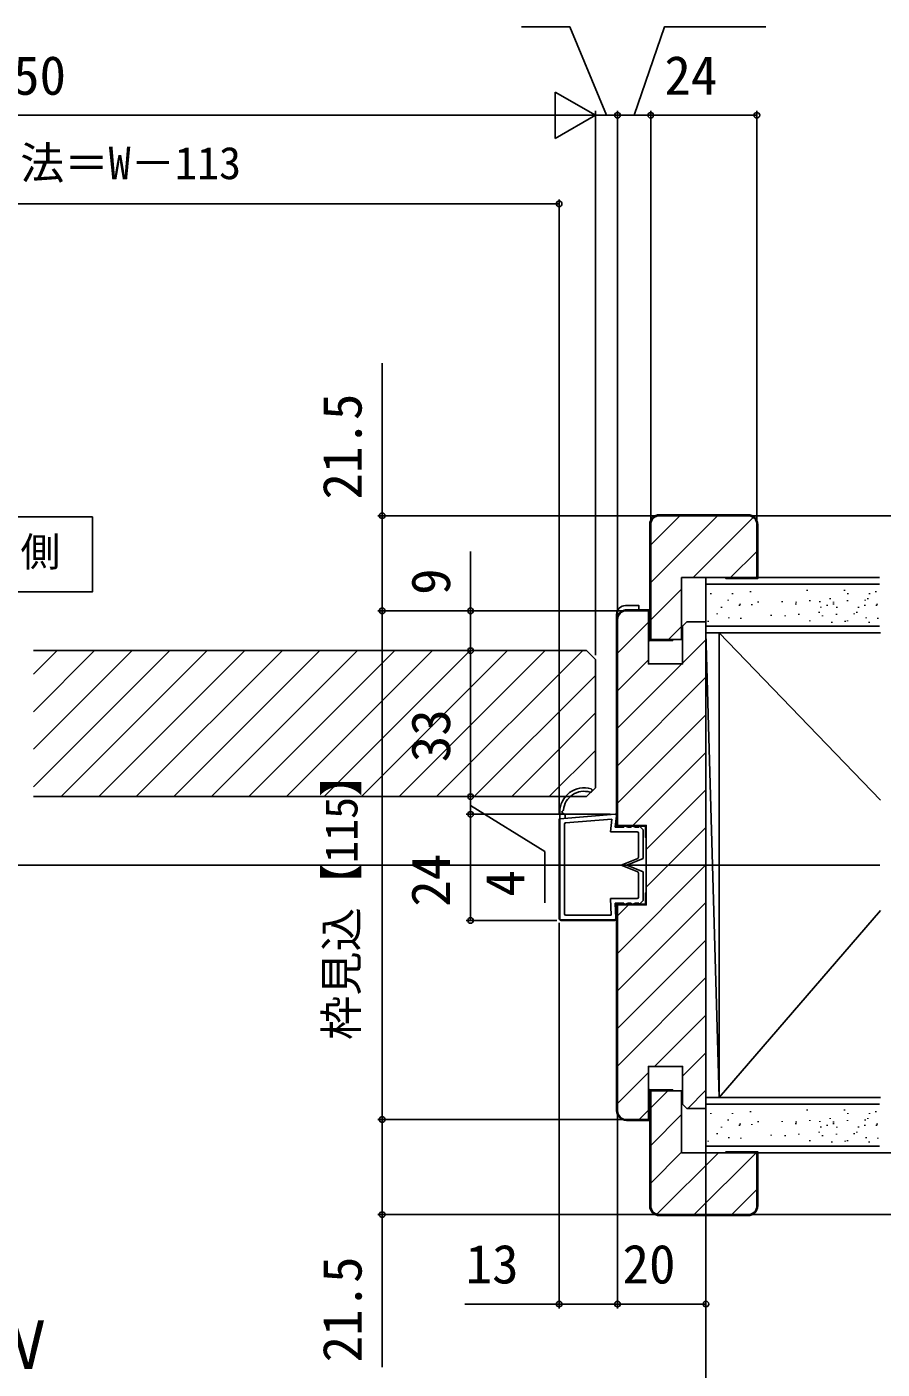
# Model space of a CAD drawing. Units: millimetres, scale not verified. Extents: x -525 to 525, y -783 to 779.
# Drawn here: x 71 to 264.3, y -518.1 to -214.7 of the extents above; entities that cross this region are included whole.
import ezdxf
from ezdxf.enums import TextEntityAlignment as Align

# ---------------------------------------------------------------- set-up
doc = ezdxf.new("R2010")
doc.units = ezdxf.units.MM
doc.header["$LTSCALE"] = 4
for name, color, linetype in [('0-2_USER1', 3, 'Continuous'), ('0-3_YKK_11', 7, 'Continuous'), ('0-4_YKK_12', 2, 'Continuous'), ('0-5_YKK_13', 4, 'Continuous'), ('0-7_YKK_D', 6, 'Continuous'), ('0-9_YSS_K', 3, 'Continuous'), ('0-A_YSS_KE', 3, 'Continuous')]:
    doc.layers.add(name, color=color, linetype=linetype)
doc.styles.add('ＭＳ ゴシック', font='')
doc.styles.get('ＭＳ ゴシック').set_extended_font_data('MS Gothic')

msp = doc.modelspace()

# ---------------------------------------------------------------- linework, layer by layer
at = {"layer": '0-2_USER1'}
msp.add_lwpolyline([(85.81, -325.412), (85.81, -342.424), (49.969, -342.424), (49.969, -325.412)], close=True, dxfattribs=at)
at = {"layer": '0-3_YKK_11'}
for points in [[(211, -397.88), (210.8, -397.88), (210.8, -395.38), (204.3, -395.38), (204.3, -348.68)], [(204.5, -459.68), (204.5, -413.18), (211, -413.18), (211, -395.18), (204.5, -395.18), (204.5, -348.68)], [(206.5, -346.48), (211.7, -346.48), (211.7, -353.48), (211.5, -353.48)], [(206.5, -346.68), (211.5, -346.68), (211.5, -358.68), (219.2, -358.68), (219.2, -350.18), (220.2, -349.18), (224.5, -349.18)], [(224.5, -349.18), (224.5, -459.18), (220.2, -459.18), (219.2, -458.18), (219.2, -449.68), (211.5, -449.68), (211.5, -461.68), (206.5, -461.68)], [(211, -410.48), (210.8, -410.48), (210.8, -412.98), (204.3, -412.98), (204.3, -459.68)], [(206.5, -461.88), (211.7, -461.88), (211.7, -454.88), (211.5, -454.88)]]:
    msp.add_lwpolyline(points, dxfattribs=at)
for centre, radius, start, end in [((206.5, -348.68), 2.2, 90.00001, 179.99999), ((206.5, -348.68), 2, 90.00001, 179.99999), ((206.5, -459.68), 2.2, 180.00001, 269.99999), ((206.5, -459.68), 2, 180.00001, 269.99999)]:
    msp.add_arc(centre, radius, start, end, dxfattribs=at)
at = {"layer": '0-4_YKK_12'}
for p, q in [((197.5, -355.682), (72.5, -355.682)), ((72.5, -361.015), (77.834, -355.682)), ((72.5, -369.5), (86.319, -355.682)), ((72.5, -377.986), (94.804, -355.682)), ((72.5, -386.471), (103.289, -355.682)), ((78.775, -388.682), (111.775, -355.682)), ((87.26, -388.682), (120.26, -355.682)), ((95.745, -388.682), (128.745, -355.682)), ((104.231, -388.682), (137.231, -355.682)), ((112.716, -388.682), (145.716, -355.682)), ((121.201, -388.682), (154.201, -355.682)), ((129.686, -388.682), (162.686, -355.682)), ((138.172, -388.682), (171.172, -355.682)), ((146.657, -388.682), (179.657, -355.682)), ((155.142, -388.682), (188.142, -355.682)), ((163.627, -388.682), (196.627, -355.682)), ((199.5, -357.682), (197.5, -355.682)), ((199.5, -386.682), (199.5, -357.682)), ((172.113, -388.682), (199.5, -361.294)), ((180.598, -388.682), (199.5, -369.78)), ((189.083, -388.682), (199.5, -378.265)), ((199.5, -386.682), (197.5, -388.682)), ((197.5, -388.682), (72.5, -388.682)), ((191.3, -393.694), (191.3, -416.183)), ((263.825, -404.182), (-121.716, -404.182)), ((204.299, -416.153), (204.209, -413.656)), ((191.8, -416.683), (203.8, -416.683))]:
    msp.add_line(p, q, dxfattribs=at)
for centre, start, end in [((191.8, -416.183), 180, 270), ((203.8, -416.183), 270, 3.44813)]:
    msp.add_arc(centre, 0.5, start, end, dxfattribs=at)
at = {"layer": '0-5_YKK_13'}
for p, q in [((204.3, -348.682), (204.3, -347.482)), ((209.3, -346.482), (206.3, -346.482)), ((191.45, -392.183), (191.45, -393.683)), ((191.45, -393.683), (203.95, -392.683)), ((191.45, -416.183), (191.45, -393.683)), ((191.45, -416.183), (191.45, -394.148)), ((192.65, -392.977), (192.65, -393.587)), ((192.774, -394.622), (203.199, -393.803)), ((202.885, -396.633), (203.199, -393.803)), ((204, -395.583), (204.299, -393.054)), ((192.5, -415.183), (192.5, -394.921)), ((208.95, -396.633), (202.885, -396.633)), ((205.9, -395.583), (204, -395.583)), ((206.9, -395.583), (205.9, -395.183)), ((205.9, -395.183), (205.9, -395.583)), ((206.9, -395.583), (207.6, -395.583)), ((208.6, -395.583), (207.6, -395.183)), ((207.6, -395.183), (207.6, -395.583)), ((209.3, -395.583), (208.6, -395.583)), ((209.25, -402.37), (209.25, -396.933)), ((209.3, -395.183), (210.3, -396.183)), ((209.3, -395.183), (209.3, -395.583)), ((210.3, -402.683), (210.3, -396.183)), ((209.063, -402.648), (205.3, -404.183)), ((210.3, -402.683), (206.623, -404.183)), ((209.063, -405.719), (205.3, -404.183)), ((210.3, -405.683), (206.623, -404.183)), ((209.25, -411.433), (209.25, -405.997)), ((210.3, -412.183), (210.3, -405.683)), ((208.95, -411.733), (202.885, -411.733)), ((202.885, -411.733), (203.057, -415.483)), ((209.3, -413.183), (210.3, -412.183)), ((192.8, -415.483), (203.057, -415.483)), ((204, -412.783), (204.149, -416.162)), ((205.9, -412.783), (204, -412.783)), ((206.9, -412.783), (205.9, -413.183)), ((205.9, -413.183), (205.9, -412.783)), ((206.9, -412.783), (207.6, -412.783)), ((208.6, -412.783), (207.6, -413.183)), ((207.6, -413.183), (207.6, -412.783)), ((209.3, -412.783), (208.6, -412.783)), ((209.3, -413.183), (209.3, -412.783)), ((203.8, -416.533), (191.8, -416.533))]:
    msp.add_line(p, q, dxfattribs=at)
msp.add_lwpolyline([(209.3, -346.482), (209.3, -345.482), (206.3, -345.482)], dxfattribs=at)
for centre, radius, start, end in [((206.3, -347.482), 2, 90, 180), ((206.3, -347.482), 1, 90, 113.54302), ((196.95, -392.183), 5.5, 73.48217, 180), ((196.95, -392.183), 4.7, 73.48217, 173.85561), ((198.4, -387.294), 0.4, 253.48217, 0), ((198.4, -387.294), 0.4, 0, 73.48217), ((192.25, -392.183), 0.3, 116.88027, 262.81924), ((191.979, -391.648), 0.3, 296.88027, 353.85561), ((192.15, -392.977), 0.5, 0, 82.81924), ((203.95, -393.033), 0.35, 356.55187, 90), ((192.8, -394.921), 0.3, 94.96974, 180), ((208.95, -396.933), 0.3, 0, 90), ((208.95, -402.37), 0.3, 292.195, 0), ((208.95, -405.997), 0.3, 0, 67.805), ((208.95, -411.433), 0.3, 270, 0), ((192.8, -415.183), 0.3, 180, 270), ((191.8, -416.183), 0.35, 180, 270), ((203.8, -416.183), 0.35, 270, 3.44813)]:
    msp.add_arc(centre, radius, start, end, dxfattribs=at)
at = {"layer": '0-7_YKK_D'}
for p, q in [((199.5, -234.682), (190.407, -229.432)), ((190.407, -229.432), (190.407, -239.932)), ((189, -234.682), (-47, -234.682)), ((199.5, -234.682), (181.313, -234.682)), ((199.5, -234.682), (190.407, -239.932)), ((199.5, -356.682), (199.5, -233.682)), ((199.5, -356.682), (199.5, -233.682)), ((199.5, -234.682), (204.5, -234.682)), ((204.5, -347.682), (204.5, -233.682)), ((204.5, -347.682), (204.5, -233.682)), ((212, -234.682), (204.5, -234.682)), ((212, -326.181), (212, -233.682)), ((212, -326.181), (212, -233.682)), ((212, -234.682), (236, -234.682)), ((236, -326.18), (236, -233.682)), ((191.3, -254.682), (-3.3, -254.682)), ((191.3, -392.694), (191.3, -253.682)), ((213, -325.181), (150.3, -325.181)), ((235, -325.181), (304.716, -325.181)), ((205.5, -346.68), (150.3, -346.68)), ((205.5, -346.68), (150.3, -346.68)), ((151.3, -346.68), (151.3, -461.68)), ((205.3, -346.682), (170.3, -346.682)), ((195.725, -355.682), (170.3, -355.682)), ((195, -355.682), (170.3, -355.682)), ((171.3, -388.682), (171.3, -355.682)), ((189.361, -388.682), (170.3, -388.682)), ((188.361, -388.682), (170.3, -388.682)), ((171.3, -392.683), (171.3, -388.682)), ((202.95, -392.683), (170.3, -392.683)), ((202.95, -392.683), (170.3, -392.683)), ((171.3, -392.683), (171.3, -416.683)), ((190.8, -416.683), (170.3, -416.683)), ((191.3, -417.18), (191.3, -504.379)), ((204.501, -460.735), (204.501, -504.379)), ((204.501, -460.735), (204.501, -504.379)), ((224.5, -460.18), (224.5, -524.379)), ((224.5, -460.18), (224.5, -504.379)), ((205.5, -461.68), (150.3, -461.68)), ((205.5, -461.68), (150.3, -461.68)), ((237, -469.179), (304.716, -469.179)), ((213, -483.179), (150.3, -483.179)), ((235, -483.179), (304.716, -483.179)), ((224.5, -503.379), (204.501, -503.379))]:
    msp.add_line(p, q, dxfattribs=at)
for points in [[(202, -234.682), (193.74, -214.682), (182.786, -214.682)], [(208.25, -234.682), (215.1, -214.682), (238.055, -214.682)], [(151.3, -346.68), (151.3, -325.181), (151.3, -290.676)], [(171.3, -355.682), (171.3, -346.682), (171.3, -333.313)], [(171.3, -390.682), (188.11, -401.119), (188.11, -412.687)], [(151.3, -461.68), (151.3, -483.179), (151.3, -517.683)], [(204.501, -503.379), (191.3, -503.379), (170.023, -503.379)]]:
    msp.add_lwpolyline(points, dxfattribs=at)
for centre in [(204.5, -234.682), (204.5, -234.682), (212, -234.682), (212, -234.682), (236, -234.682), (191.3, -254.682), (151.3, -325.181), (151.3, -346.68), (151.3, -346.68), (171.3, -346.682), (171.3, -355.682), (171.3, -355.682), (171.3, -388.682), (171.3, -388.682), (171.3, -392.683), (171.3, -392.683), (171.3, -416.683), (151.3, -461.68), (151.3, -461.68), (151.3, -483.179), (191.3, -503.379), (204.501, -503.379), (204.501, -503.379), (224.5, -503.379)]:
    msp.add_circle(centre, 0.637, dxfattribs=at)
at = {"layer": '0-9_YSS_K'}
for p, q in [((212, -331.785), (218.604, -325.181)), ((212, -340.27), (227.089, -325.181)), ((221.575, -339.181), (235.185, -325.57)), ((230.06, -339.181), (236, -333.241)), ((224.5, -339.181), (263.716, -339.181)), ((224.5, -351.681), (224.5, -339.181)), ((212, -348.756), (219, -341.756)), ((224.5, -340.681), (263.716, -340.681)), ((225.575, -342.725), (225.575, -342.925)), ((230.509, -342.725), (230.509, -342.925)), ((234.546, -342.276), (234.546, -342.476)), ((247.33, -341.94), (247.33, -342.14)), ((255.809, -341.94), (255.809, -342.14)), ((256.553, -342.725), (256.553, -342.925)), ((261.487, -342.725), (261.487, -342.925)), ((262.874, -342.276), (262.874, -342.476)), ((228.013, -345.816), (228.013, -346.016)), ((229.5, -344.183), (229.5, -344.383)), ((232.05, -345.367), (232.05, -345.567)), ((232.191, -345.08), (232.191, -345.28)), ((234.882, -345.192), (234.882, -345.392)), ((236.311, -344.582), (236.311, -344.782)), ((241.723, -344.519), (241.723, -344.719)), ((244.834, -345.031), (244.834, -345.231)), ((244.863, -344.631), (244.863, -344.831)), ((248.003, -344.295), (248.003, -344.495)), ((250.202, -344.519), (250.202, -344.719)), ((250.47, -345.753), (250.47, -345.953)), ((251.899, -345.367), (251.899, -345.567)), ((252.601, -343.846), (252.601, -344.046)), ((253.312, -345.031), (253.312, -345.231)), ((253.342, -344.631), (253.342, -344.831)), ((254.057, -345.816), (254.057, -346.016)), ((256.482, -344.295), (256.482, -344.495)), ((258.949, -345.753), (258.949, -345.953)), ((258.991, -345.816), (258.991, -346.016)), ((260.377, -345.367), (260.377, -345.567)), ((260.478, -344.183), (260.478, -344.383)), ((261.079, -343.846), (261.079, -344.046)), ((263.028, -345.367), (263.028, -345.567)), ((263.169, -345.08), (263.169, -345.28)), ((227.003, -347.273), (227.003, -347.473)), ((229.695, -348.171), (229.695, -348.371)), ((232.386, -348.283), (232.386, -348.483)), ((239.227, -347.61), (239.227, -347.81)), ((242.367, -347.722), (242.367, -347.922)), ((245.507, -347.386), (245.507, -347.586)), ((247.974, -348.843), (247.974, -349.043)), ((250.105, -346.937), (250.105, -347.137)), ((250.845, -347.722), (250.845, -347.922)), ((253.985, -347.386), (253.985, -347.586)), ((256.452, -348.843), (256.452, -349.043)), ((257.982, -347.273), (257.982, -347.473)), ((258.583, -346.937), (258.583, -347.137)), ((260.673, -348.171), (260.673, -348.371)), ((263.365, -348.283), (263.365, -348.483)), ((204.5, -356.256), (211.5, -349.256)), ((216.06, -353.181), (219, -350.241)), ((224.5, -350.181), (263.716, -350.181)), ((224.5, -351.681), (263.716, -351.681)), ((227.5, -351.681), (224.5, -351.681)), ((224.985, -348.956), (224.985, -349.156)), ((263.916, -351.681), (227.5, -351.682)), ((227.5, -351.681), (227.5, -456.681)), ((227.5, -351.682), (263.916, -389.491)), ((227.5, -456.682), (227.5, -351.682)), ((252.908, -349.18), (252.908, -349.38)), ((255.963, -348.956), (255.963, -349.156)), ((261.387, -349.18), (261.387, -349.38)), ((219.2, -358.526), (224.5, -353.226)), ((204.5, -364.741), (211.5, -357.741)), ((204.5, -373.226), (219.046, -358.68)), ((204.5, -381.711), (224.5, -361.711)), ((204.5, -390.197), (224.5, -370.197)), ((208.002, -395.18), (224.5, -378.682)), ((211, -400.667), (224.5, -387.167)), ((211, -409.153), (224.5, -395.653)), ((204.5, -424.138), (224.5, -404.138)), ((204.5, -432.623), (224.5, -412.623)), ((204.5, -415.653), (206.973, -413.18)), ((227.5, -456.682), (263.916, -414.426)), ((204.5, -441.108), (224.5, -421.108)), ((204.5, -449.594), (224.5, -429.594)), ((212.899, -449.68), (224.5, -438.079)), ((219.2, -451.864), (224.5, -446.564)), ((204.5, -458.079), (211.5, -451.079)), ((220.37, -459.18), (224.5, -455.05)), ((212, -459.064), (215.886, -455.179)), ((227.5, -456.681), (224.5, -456.681)), ((224.5, -456.682), (263.716, -456.682)), ((224.5, -456.682), (224.5, -469.182)), ((227.5, -456.682), (263.916, -456.682)), ((209.384, -461.68), (211.5, -459.564)), ((212, -467.55), (219, -460.55)), ((224.5, -458.182), (263.716, -458.182)), ((225.575, -460.226), (225.575, -460.426)), ((230.509, -460.226), (230.509, -460.426)), ((234.546, -459.778), (234.546, -459.978)), ((247.33, -459.441), (247.33, -459.641)), ((255.809, -459.441), (255.809, -459.641)), ((256.553, -460.226), (256.553, -460.426)), ((261.487, -460.226), (261.487, -460.426)), ((262.874, -459.778), (262.874, -459.978)), ((228.013, -463.317), (228.013, -463.517)), ((229.5, -461.684), (229.5, -461.884)), ((232.05, -462.868), (232.05, -463.068)), ((232.191, -462.581), (232.191, -462.781)), ((234.882, -462.693), (234.882, -462.893)), ((236.311, -462.083), (236.311, -462.283)), ((241.723, -462.02), (241.723, -462.22)), ((244.834, -462.532), (244.834, -462.732)), ((244.863, -462.133), (244.863, -462.333)), ((248.003, -461.796), (248.003, -461.996)), ((250.202, -462.02), (250.202, -462.22)), ((250.47, -463.254), (250.47, -463.454)), ((251.899, -462.868), (251.899, -463.068)), ((252.601, -461.348), (252.601, -461.548)), ((253.312, -462.532), (253.312, -462.732)), ((253.342, -462.133), (253.342, -462.333)), ((254.057, -463.317), (254.057, -463.517)), ((256.482, -461.796), (256.482, -461.996)), ((258.949, -463.254), (258.949, -463.454)), ((258.991, -463.317), (258.991, -463.517)), ((260.377, -462.868), (260.377, -463.068)), ((260.478, -461.684), (260.478, -461.884)), ((261.079, -461.348), (261.079, -461.548)), ((263.028, -462.868), (263.028, -463.068)), ((263.169, -462.581), (263.169, -462.781)), ((224.985, -466.457), (224.985, -466.657)), ((227.003, -464.775), (227.003, -464.975)), ((229.695, -465.672), (229.695, -465.872)), ((232.386, -465.784), (232.386, -465.984)), ((239.227, -465.111), (239.227, -465.311)), ((242.367, -465.223), (242.367, -465.423)), ((245.507, -464.887), (245.507, -465.087)), ((247.974, -466.345), (247.974, -466.545)), ((250.105, -464.438), (250.105, -464.638)), ((250.845, -465.223), (250.845, -465.423)), ((252.908, -466.681), (252.908, -466.881)), ((253.985, -464.887), (253.985, -465.087)), ((255.963, -466.457), (255.963, -466.657)), ((256.452, -466.345), (256.452, -466.545)), ((257.982, -464.775), (257.982, -464.975)), ((258.583, -464.438), (258.583, -464.638)), ((260.673, -465.672), (260.673, -465.872)), ((261.387, -466.681), (261.387, -466.881)), ((263.365, -465.784), (263.365, -465.984)), ((212, -476.035), (219, -469.035)), ((213.426, -483.095), (227.341, -469.179)), ((221.827, -483.179), (235.827, -469.179)), ((224.5, -467.682), (263.716, -467.682)), ((224.5, -469.182), (263.716, -469.182)), ((230.312, -483.179), (236, -477.491))]:
    msp.add_line(p, q, dxfattribs=at)
msp.add_lwpolyline([(227.5, -456.681), (224.5, -351.681), (224.5, -456.681)], dxfattribs=at)
at = {"layer": '0-A_YSS_KE'}
for p, q in [((234, -324.981), (214, -324.981)), ((214, -325.181), (234, -325.181)), ((204.3, -395.082), (204.3, -348.682)), ((214, -483.179), (234, -483.179)), ((234, -483.379), (214, -483.379))]:
    msp.add_line(p, q, dxfattribs=at)
for points in [[(211.8, -327.181), (211.8, -353.381), (217, -353.381), (217, -353.181)], [(219, -353.181), (212, -353.181), (212, -327.181)], [(236, -327.181), (236, -339.181), (219, -339.181), (219, -353.181)], [(229, -339.181), (229, -339.381), (236.2, -339.381), (236.2, -327.181)], [(211.8, -481.179), (211.8, -454.979), (217, -454.979), (217, -455.179)], [(219, -455.179), (212, -455.179), (212, -481.179)], [(236, -481.179), (236, -469.179), (219, -469.179), (219, -455.179)], [(229, -469.179), (229, -468.979), (236.2, -468.979), (236.2, -481.179)]]:
    msp.add_lwpolyline(points, dxfattribs=at)
for centre, radius, start, end in [((214, -327.181), 2.2, 90, 180), ((214, -327.181), 2, 90, 180), ((234, -327.181), 2.2, 0, 90), ((234, -327.181), 2, 0, 90), ((214, -481.179), 2.2, 180, 270), ((214, -481.179), 2, 180, 270), ((234, -481.179), 2, 270, 0), ((234, -481.179), 2.2, 270, 360)]:
    msp.add_arc(centre, radius, start, end, dxfattribs=at)

# ---------------------------------------------------------------- texts
at = {"layer": '0-2_USER1', "style": 'ＭＳ ゴシック'}
msp.add_text('開く側', height=6.598, dxfattribs=at).set_placement((51.554, -338.614), align=Align.BOTTOM_LEFT)
at = {"layer": '0-7_YKK_D', "style": 'ＭＳ ゴシック'}
for s, height, p in [('DW＝W－50', 8.798, (25.932, -232.682)), ('24', 8.798, (215.102, -232.682)), ('有効開口寸法＝W－113', 7.331, (19.483, -251.318)), ('13', 8.798, (170.182, -501.379)), ('20', 8.798, (205.637, -501.379)), ('Ｗ', 11, (60.347, -521.379))]:
    msp.add_text(s, height=height, dxfattribs=at).set_placement(p, align=Align.BOTTOM_LEFT)
for s, height, p in [('21.5', 8.798, (149.3, -321.517)), ('9', 8.798, (169.3, -343.086)), ('33', 8.798, (169.3, -380.909)), ('枠見込【115】', 7.331, (147.936, -443.697)), ('24', 8.798, (169.3, -413.581)), ('4', 8.798, (186.11, -411.301)), ('21.5', 8.798, (149.3, -516.57))]:
    msp.add_text(s, height=height, rotation=90, dxfattribs=at).set_placement(p, align=Align.BOTTOM_LEFT)

doc.saveas('drawing.dxf')
